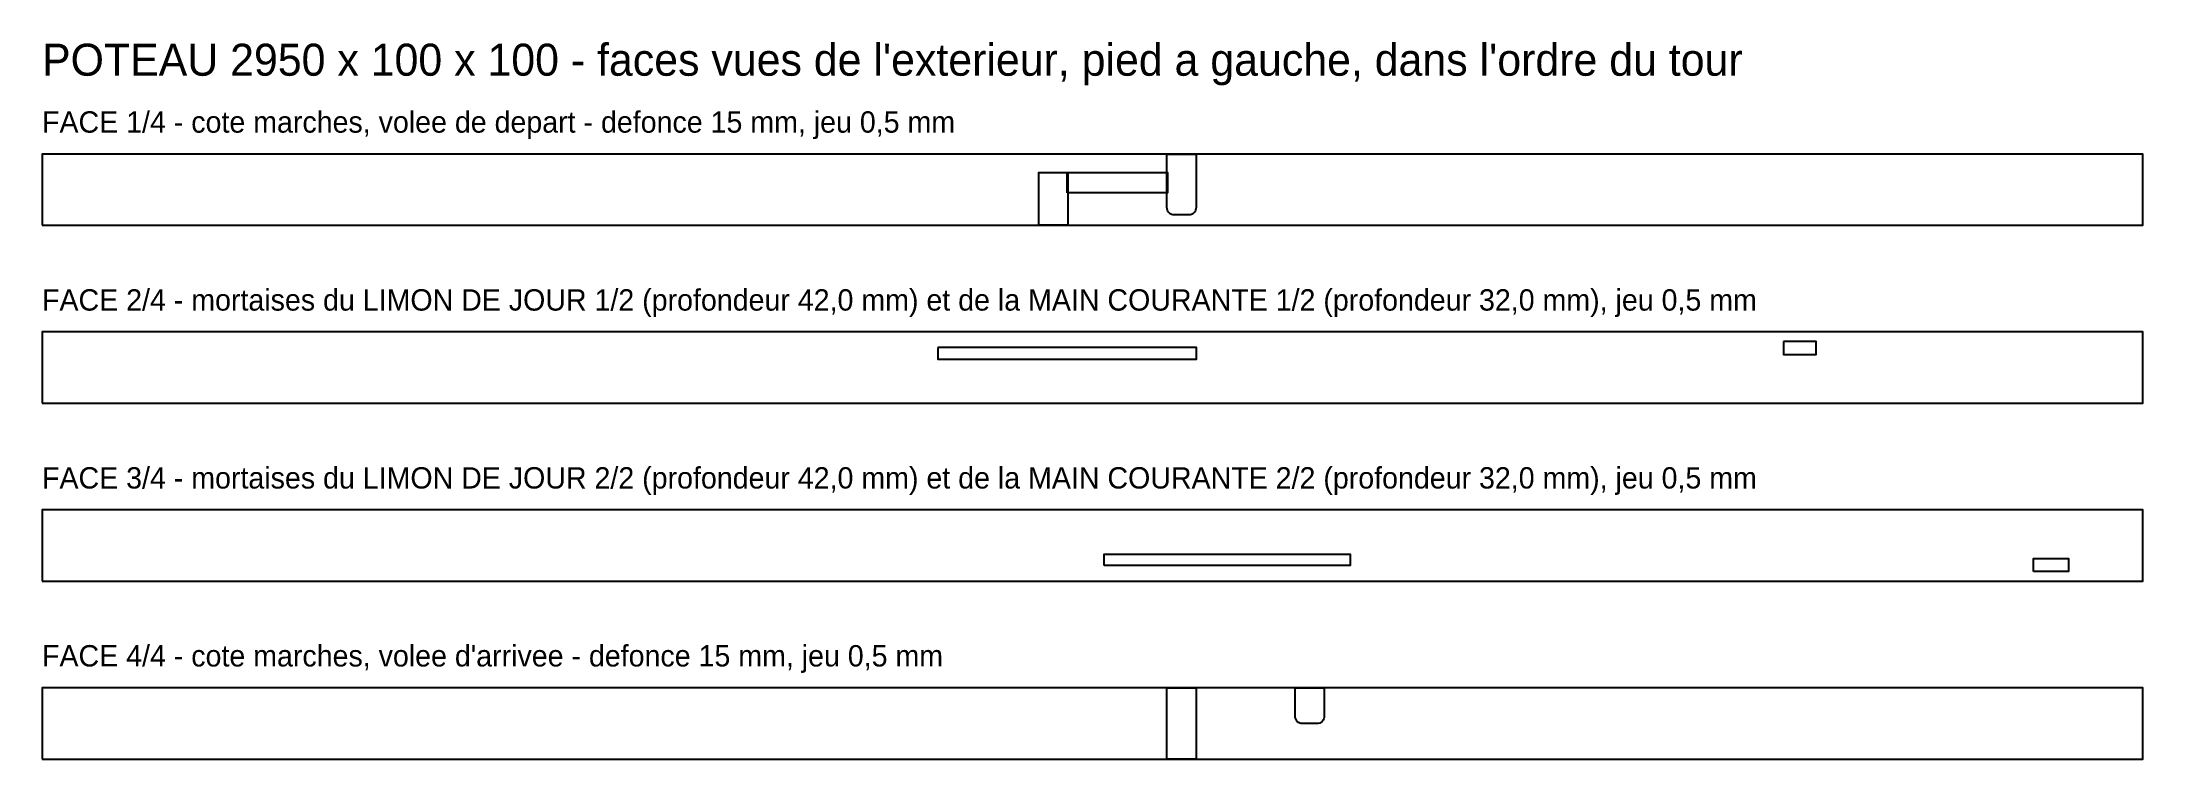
# Model space of a CAD drawing. Header units: millimetres. Extents: x 0 to 2950, y -750 to 257.
import ezdxf

# ---------------------------------------------------------------- set-up
doc = ezdxf.new("R2010")
doc.units = ezdxf.units.MM
for name, color, linetype in [('DECOUPE', 7, 'CONTINUOUS'), ('DEFONCE', 1, 'CONTINUOUS'), ('MORTAISE', 2, 'CONTINUOUS'), ('TEXTE', 3, 'CONTINUOUS')]:
    doc.layers.add(name, color=color, linetype=linetype)

msp = doc.modelspace()

# ---------------------------------------------------------------- linework, layer by layer
at = {"layer": 'DECOUPE'}
for points in [[(0, 0), (2950, 0), (2950, 100), (0, 100)], [(0, -250), (2950, -250), (2950, -150), (0, -150)], [(0, -500), (2950, -500), (2950, -400), (0, -400)], [(0, -750), (2950, -750), (2950, -650), (0, -650)]]:
    msp.add_lwpolyline(points, close=True, dxfattribs=at)
at = {"layer": 'DEFONCE'}
for points in [[(1579.5, 100), (1620.5, 100), (1620.5, 24.828, -0.414214), (1610, 14.328), (1590, 14.328, -0.414214), (1579.5, 24.828)], [(1759.5, -650), (1800.5, -650), (1800.5, -689.763, -0.414214), (1790, -700.263), (1770, -700.263, -0.414214), (1759.5, -689.763)]]:
    msp.add_lwpolyline(points, format="xyb", close=True, dxfattribs=at)
for points in [[(1399.5, 0), (1399.5, 74.089), (1440.5, 74.089), (1440.5, 0)], [(1439.5, 45.64), (1439.5, 74.089), (1580.5, 74.089), (1580.5, 45.64)], [(1579.5, -750), (1579.5, -650), (1620.5, -650), (1620.5, -750)]]:
    msp.add_lwpolyline(points, close=True, dxfattribs=at)
at = {"layer": 'MORTAISE'}
for points in [[(1257.941, -172), (1257.941, -188), (1621.115, -188), (1621.115, -172)], [(2445.364, -163.5), (2445.364, -181.5), (2491.115, -181.5), (2491.115, -163.5)], [(1491.393, -478), (1491.393, -462), (1836.566, -462), (1836.566, -478)], [(2796.349, -486.5), (2796.349, -468.5), (2845.63, -468.5), (2845.63, -486.5)]]:
    msp.add_lwpolyline(points, close=True, dxfattribs=at)

# ---------------------------------------------------------------- texts
at = {"layer": 'TEXTE'}
for s, height, p in [("POTEAU 2950 x 100 x 100 - faces vues de l'exterieur, pied a gauche, dans l'ordre du tour", 45, (0, 210)), ('FACE 1/4 - cote marches, volee de depart - defonce 15 mm, jeu 0,5 mm', 30, (0, 130)), ('FACE 2/4 - mortaises du LIMON DE JOUR 1/2 (profondeur 42,0 mm) et de la MAIN COURANTE 1/2 (profondeur 32,0 mm), jeu 0,5 mm', 30, (0, -120)), ('FACE 3/4 - mortaises du LIMON DE JOUR 2/2 (profondeur 42,0 mm) et de la MAIN COURANTE 2/2 (profondeur 32,0 mm), jeu 0,5 mm', 30, (0, -370)), ("FACE 4/4 - cote marches, volee d'arrivee - defonce 15 mm, jeu 0,5 mm", 30, (0, -620))]:
    msp.add_text(s, height=height, dxfattribs=at).set_placement(p)

doc.saveas('drawing.dxf')
